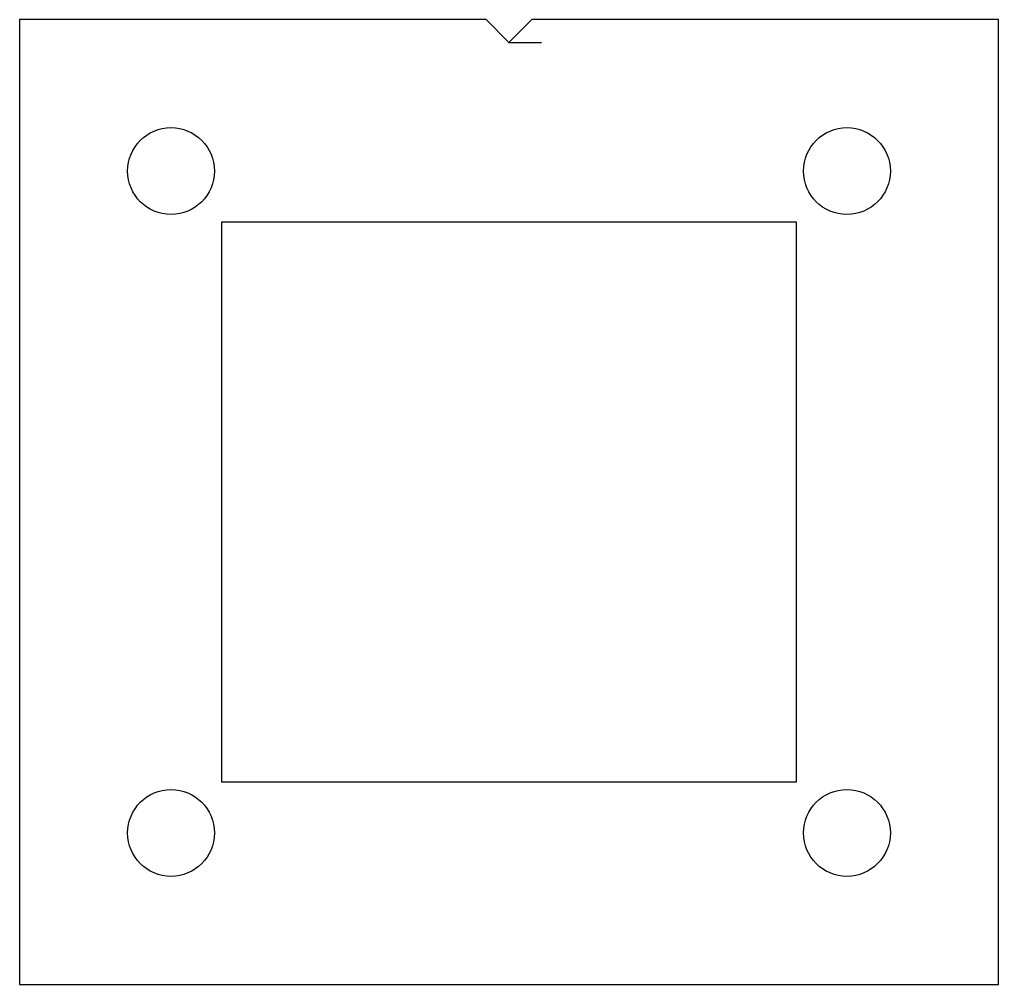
# Model space of a CAD drawing. Header units: millimetres. Extents: x -590 to -455, y 316 to 449.
import ezdxf

# ---------------------------------------------------------------- set-up
doc = ezdxf.new("R2010")
doc.units = ezdxf.units.MM
doc.layers.get('0').update_dxf_attribs({"linetype": 'CONTINUOUS'})

msp = doc.modelspace()

# ---------------------------------------------------------------- linework, layer by layer
for p, q in [((-522.21, 446.09), (-517.73, 446.09)), ((-561.91, 343.87), (-561.91, 421.33)), ((-561.91, 421.33), (-482.51, 421.33)), ((-482.51, 421.33), (-482.51, 343.87)), ((-482.51, 343.87), (-561.91, 343.87))]:
    msp.add_line(p, q)
msp.add_lwpolyline([(-519.04, 449.26), (-522.21, 446.09), (-525.38, 449.26), (-589.84, 449.26), (-589.84, 315.94), (-454.58, 315.94), (-454.58, 449.26)], close=True)
for centre in [(-568.91, 428.33), (-475.51, 428.33), (-568.91, 336.87), (-475.51, 336.87)]:
    msp.add_circle(centre, 6)

doc.saveas('drawing.dxf')
